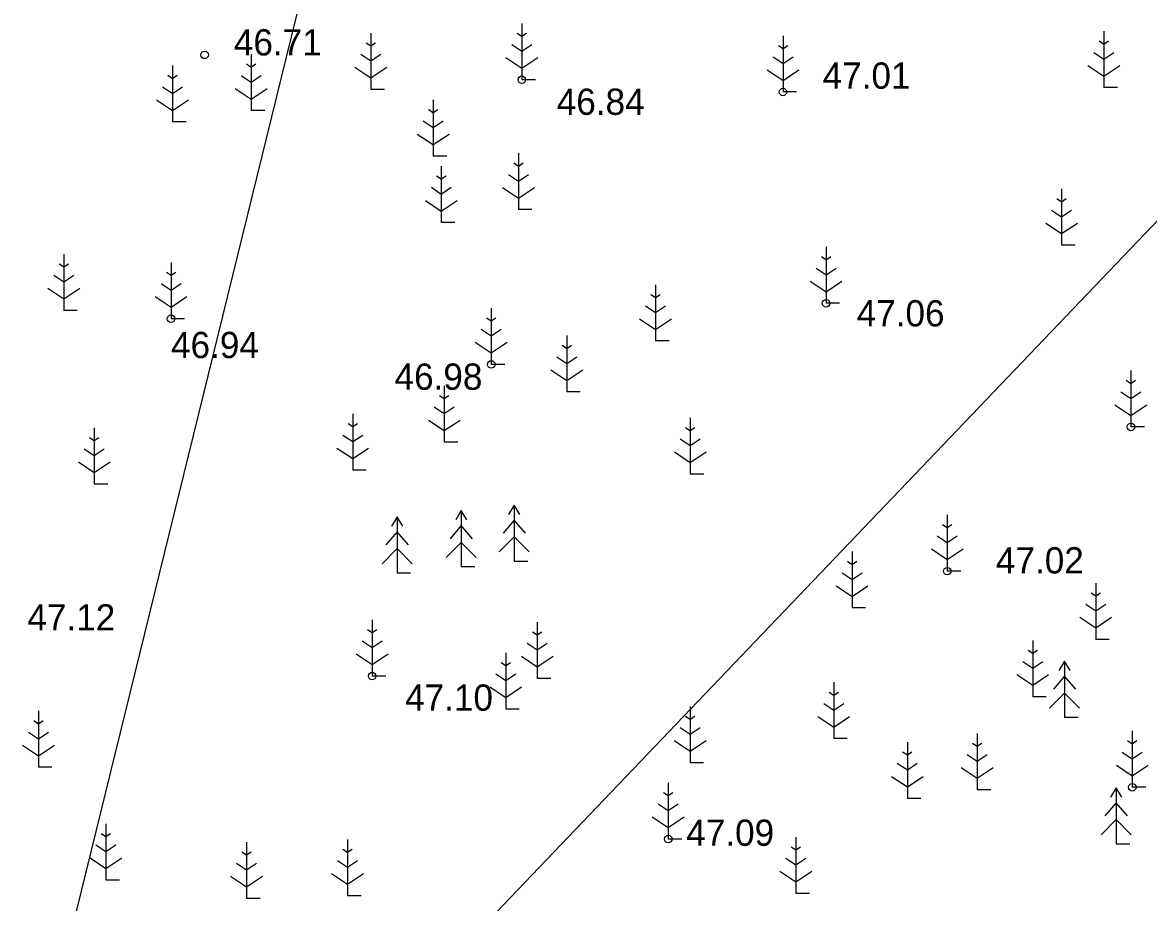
# Model space of a CAD drawing. Extents: x 642251 to 642439, y 6455905 to 6456043.
# Drawn here: x 642314.39 to 642344.4, y 6455977.75 to 6456001.19 of the extents above; entities that cross this region are included whole.
import ezdxf

# ---------------------------------------------------------------- set-up
doc = ezdxf.new("R2010")
doc.units = 0
for name, color, linetype in [('KORGUS', 7, 'Continuous'), ('MPOHULIIN', 7, 'Continuous'), ('PIIR', 7, 'Continuous'), ('PUU', 7, 'Continuous')]:
    doc.layers.add(name, color=color, linetype=linetype)

msp = doc.modelspace()

# ---------------------------------------------------------------- linework, layer by layer
at = {"layer": 'KORGUS'}
for centre in [(642319.248, 6456000.325), (642327.703, 6455999.664), (642334.664, 6455999.337), (642335.812, 6455993.71), (642318.353, 6455993.299), (642326.887, 6455992.081), (642343.937, 6455990.416), (642339.043, 6455986.575), (642323.715, 6455983.782), (642343.973, 6455980.819), (642331.605, 6455979.44)]:
    msp.add_circle(centre, 0.1, dxfattribs=at)
at = {"layer": 'MPOHULIIN'}
msp.add_line((642347.547, 6455998.946), (642323.205, 6455973.499), dxfattribs=at)
at = {"layer": 'PIIR'}
msp.add_line((642315.83, 6455977.51), (642323.51, 6456008.71), dxfattribs=at)
at = {"layer": 'PUU'}
for p, q in [((642327.703, 6456001.164), (642327.703, 6455999.664)), ((642343.216, 6456000.955), (642343.216, 6455999.455)), ((642323.679, 6456000.556), (642323.554, 6456000.638)), ((642323.679, 6456000.906), (642323.679, 6455999.406)), ((642323.803, 6456000.638), (642323.679, 6456000.556)), ((642327.703, 6456000.814), (642327.578, 6456000.897)), ((642327.827, 6456000.897), (642327.703, 6456000.814)), ((642334.664, 6456000.837), (642334.664, 6455999.337)), ((642343.216, 6456000.605), (642343.091, 6456000.688)), ((642343.34, 6456000.688), (642343.216, 6456000.605)), ((642320.49, 6456000.341), (642320.49, 6455998.841)), ((642323.679, 6456000.156), (642323.412, 6456000.333)), ((642323.945, 6456000.333), (642323.679, 6456000.156)), ((642327.703, 6456000.414), (642327.436, 6456000.592)), ((642327.969, 6456000.592), (642327.703, 6456000.414)), ((642334.664, 6456000.487), (642334.54, 6456000.57)), ((642334.789, 6456000.57), (642334.664, 6456000.487)), ((642343.216, 6456000.205), (642342.949, 6456000.383)), ((642343.482, 6456000.383), (642343.216, 6456000.205)), ((642318.393, 6456000.039), (642318.393, 6455998.539)), ((642320.49, 6455999.991), (642320.365, 6456000.074)), ((642320.614, 6456000.074), (642320.49, 6455999.991)), ((642327.278, 6456000.253), (642327.703, 6455999.97)), ((642327.703, 6455999.97), (642328.127, 6456000.253)), ((642334.664, 6456000.087), (642334.398, 6456000.265)), ((642334.931, 6456000.265), (642334.664, 6456000.087)), ((642342.791, 6456000.045), (642343.216, 6455999.762)), ((642343.216, 6455999.762), (642343.64, 6456000.045)), ((642318.393, 6455999.689), (642318.269, 6455999.772)), ((642318.518, 6455999.772), (642318.393, 6455999.689)), ((642320.49, 6455999.591), (642320.223, 6455999.769)), ((642320.756, 6455999.769), (642320.49, 6455999.591)), ((642323.254, 6455999.995), (642323.679, 6455999.712)), ((642323.679, 6455999.712), (642324.103, 6455999.995)), ((642334.24, 6455999.926), (642334.664, 6455999.644)), ((642334.664, 6455999.644), (642335.088, 6455999.926)), ((642318.393, 6455999.289), (642318.127, 6455999.467)), ((642318.66, 6455999.467), (642318.393, 6455999.289)), ((642320.065, 6455999.431), (642320.49, 6455999.148)), ((642320.49, 6455999.148), (642320.914, 6455999.431)), ((642328.063, 6455999.664), (642327.703, 6455999.664)), ((642343.576, 6455999.455), (642343.216, 6455999.455)), ((642317.969, 6455999.129), (642318.393, 6455998.846)), ((642318.393, 6455998.846), (642318.818, 6455999.129)), ((642324.039, 6455999.406), (642323.679, 6455999.406)), ((642325.34, 6455999.129), (642325.34, 6455997.629)), ((642335.024, 6455999.337), (642334.664, 6455999.337)), ((642320.85, 6455998.841), (642320.49, 6455998.841)), ((642325.34, 6455998.779), (642325.216, 6455998.862)), ((642325.465, 6455998.862), (642325.34, 6455998.779)), ((642318.753, 6455998.539), (642318.393, 6455998.539)), ((642325.34, 6455998.379), (642325.074, 6455998.557)), ((642325.607, 6455998.557), (642325.34, 6455998.379)), ((642324.916, 6455998.218), (642325.34, 6455997.935)), ((642325.34, 6455997.935), (642325.764, 6455998.218)), ((642325.7, 6455997.629), (642325.34, 6455997.629)), ((642327.613, 6455997.705), (642327.613, 6455996.205)), ((642325.557, 6455997.361), (642325.557, 6455995.861)), ((642327.613, 6455997.355), (642327.488, 6455997.438)), ((642327.737, 6455997.438), (642327.613, 6455997.355)), ((642325.557, 6455997.011), (642325.433, 6455997.094)), ((642325.682, 6455997.094), (642325.557, 6455997.011)), ((642327.613, 6455996.955), (642327.346, 6455997.133)), ((642327.879, 6455997.133), (642327.613, 6455996.955)), ((642325.557, 6455996.611), (642325.291, 6455996.789)), ((642325.824, 6455996.789), (642325.557, 6455996.611)), ((642327.188, 6455996.794), (642327.613, 6455996.512)), ((642327.613, 6455996.512), (642328.037, 6455996.794)), ((642342.089, 6455996.757), (642342.089, 6455995.257)), ((642325.133, 6455996.45), (642325.557, 6455996.167)), ((642325.557, 6455996.167), (642325.981, 6455996.45)), ((642342.089, 6455996.407), (642341.965, 6455996.49)), ((642342.214, 6455996.49), (642342.089, 6455996.407)), ((642327.973, 6455996.205), (642327.613, 6455996.205)), ((642342.089, 6455996.007), (642341.823, 6455996.185)), ((642342.356, 6455996.185), (642342.089, 6455996.007)), ((642325.917, 6455995.861), (642325.557, 6455995.861)), ((642341.665, 6455995.847), (642342.089, 6455995.564)), ((642342.089, 6455995.564), (642342.514, 6455995.847)), ((642335.812, 6455995.21), (642335.812, 6455993.71)), ((642342.449, 6455995.257), (642342.089, 6455995.257)), ((642315.495, 6455995.018), (642315.495, 6455993.518)), ((642335.812, 6455994.86), (642335.687, 6455994.943)), ((642335.936, 6455994.943), (642335.812, 6455994.86)), ((642315.495, 6455994.668), (642315.37, 6455994.751)), ((642315.619, 6455994.751), (642315.495, 6455994.668)), ((642318.353, 6455994.799), (642318.353, 6455993.299)), ((642335.812, 6455994.46), (642335.545, 6455994.638)), ((642336.078, 6455994.638), (642335.812, 6455994.46)), ((642315.495, 6455994.268), (642315.228, 6455994.446)), ((642315.761, 6455994.446), (642315.495, 6455994.268)), ((642318.353, 6455994.449), (642318.229, 6455994.532)), ((642318.478, 6455994.532), (642318.353, 6455994.449)), ((642315.07, 6455994.108), (642315.495, 6455993.825)), ((642315.495, 6455993.825), (642315.919, 6455994.108)), ((642318.353, 6455994.049), (642318.087, 6455994.227)), ((642318.62, 6455994.227), (642318.353, 6455994.049)), ((642331.266, 6455994.205), (642331.266, 6455992.705)), ((642335.387, 6455994.3), (642335.812, 6455994.017)), ((642335.812, 6455994.017), (642336.236, 6455994.3)), ((642317.929, 6455993.889), (642318.353, 6455993.606)), ((642318.353, 6455993.606), (642318.778, 6455993.889)), ((642331.266, 6455993.855), (642331.141, 6455993.938)), ((642331.39, 6455993.938), (642331.266, 6455993.855)), ((642336.172, 6455993.71), (642335.812, 6455993.71)), ((642315.855, 6455993.518), (642315.495, 6455993.518)), ((642326.887, 6455993.581), (642326.887, 6455992.081)), ((642331.266, 6455993.455), (642330.999, 6455993.633)), ((642331.532, 6455993.633), (642331.266, 6455993.455)), ((642318.713, 6455993.299), (642318.353, 6455993.299)), ((642326.887, 6455993.231), (642326.762, 6455993.314)), ((642327.011, 6455993.314), (642326.887, 6455993.231)), ((642330.842, 6455993.294), (642331.266, 6455993.011)), ((642331.266, 6455993.011), (642331.69, 6455993.294)), ((642326.887, 6455992.831), (642326.62, 6455993.009)), ((642327.153, 6455993.009), (642326.887, 6455992.831)), ((642328.902, 6455992.849), (642328.902, 6455991.349)), ((642326.463, 6455992.671), (642326.887, 6455992.388)), ((642326.887, 6455992.388), (642327.311, 6455992.671)), ((642328.902, 6455992.499), (642328.778, 6455992.582)), ((642329.026, 6455992.582), (642328.902, 6455992.499)), ((642331.626, 6455992.705), (642331.266, 6455992.705)), ((642328.902, 6455992.099), (642328.635, 6455992.277)), ((642329.169, 6455992.277), (642328.902, 6455992.099)), ((642327.247, 6455992.081), (642326.887, 6455992.081)), ((642328.478, 6455991.938), (642328.902, 6455991.655)), ((642328.902, 6455991.655), (642329.326, 6455991.938)), ((642343.937, 6455991.916), (642343.937, 6455990.416)), ((642343.937, 6455991.566), (642343.812, 6455991.649)), ((642344.061, 6455991.649), (642343.937, 6455991.566)), ((642325.637, 6455991.511), (642325.637, 6455990.011)), ((642329.262, 6455991.349), (642328.902, 6455991.349)), ((642343.937, 6455991.166), (642343.67, 6455991.344)), ((642344.203, 6455991.344), (642343.937, 6455991.166)), ((642325.637, 6455991.161), (642325.513, 6455991.244)), ((642325.761, 6455991.244), (642325.637, 6455991.161)), ((642343.512, 6455991.006), (642343.937, 6455990.723)), ((642343.937, 6455990.723), (642344.361, 6455991.006)), ((642323.195, 6455990.765), (642323.195, 6455989.265)), ((642325.637, 6455990.761), (642325.37, 6455990.939)), ((642325.904, 6455990.939), (642325.637, 6455990.761)), ((642323.195, 6455990.415), (642323.07, 6455990.498)), ((642323.319, 6455990.498), (642323.195, 6455990.415)), ((642325.213, 6455990.6), (642325.637, 6455990.317)), ((642325.637, 6455990.317), (642326.061, 6455990.6)), ((642332.192, 6455990.66), (642332.192, 6455989.16)), ((642344.297, 6455990.416), (642343.937, 6455990.416)), ((642316.308, 6455990.046), (642316.184, 6455990.129)), ((642316.308, 6455990.396), (642316.308, 6455988.896)), ((642316.433, 6455990.129), (642316.308, 6455990.046)), ((642323.195, 6455990.015), (642322.928, 6455990.192)), ((642323.461, 6455990.192), (642323.195, 6455990.015)), ((642332.192, 6455990.31), (642332.068, 6455990.393)), ((642332.317, 6455990.393), (642332.192, 6455990.31)), ((642316.308, 6455989.646), (642316.042, 6455989.824)), ((642316.575, 6455989.824), (642316.308, 6455989.646)), ((642322.77, 6455989.854), (642323.195, 6455989.571)), ((642323.195, 6455989.571), (642323.619, 6455989.854)), ((642325.997, 6455990.011), (642325.637, 6455990.011)), ((642332.192, 6455989.91), (642331.926, 6455990.088)), ((642332.459, 6455990.088), (642332.192, 6455989.91)), ((642331.768, 6455989.749), (642332.192, 6455989.467)), ((642332.192, 6455989.467), (642332.616, 6455989.749)), ((642315.884, 6455989.486), (642316.308, 6455989.203)), ((642316.308, 6455989.203), (642316.733, 6455989.486)), ((642323.555, 6455989.265), (642323.195, 6455989.265)), ((642332.552, 6455989.16), (642332.192, 6455989.16)), ((642316.668, 6455988.896), (642316.308, 6455988.896)), ((642327.502, 6455988.336), (642327.352, 6455988.086)), ((642327.652, 6455988.086), (642327.502, 6455988.336)), ((642327.502, 6455988.336), (642327.502, 6455986.836)), ((642324.378, 6455988.024), (642324.228, 6455987.774)), ((642324.528, 6455987.774), (642324.378, 6455988.024)), ((642324.378, 6455988.024), (642324.378, 6455986.524)), ((642326.09, 6455988.19), (642325.94, 6455987.94)), ((642326.24, 6455987.94), (642326.09, 6455988.19)), ((642326.09, 6455988.19), (642326.09, 6455986.69)), ((642339.043, 6455988.075), (642339.043, 6455986.575)), ((642326.09, 6455987.79), (642325.79, 6455987.44)), ((642326.39, 6455987.44), (642326.09, 6455987.79)), ((642327.502, 6455987.936), (642327.202, 6455987.586)), ((642327.802, 6455987.586), (642327.502, 6455987.936)), ((642339.043, 6455987.725), (642338.918, 6455987.808)), ((642339.167, 6455987.808), (642339.043, 6455987.725)), ((642324.378, 6455987.624), (642324.078, 6455987.274)), ((642324.678, 6455987.274), (642324.378, 6455987.624)), ((642327.502, 6455987.486), (642327.102, 6455987.086)), ((642327.902, 6455987.086), (642327.502, 6455987.486)), ((642339.043, 6455987.325), (642338.776, 6455987.503)), ((642339.309, 6455987.503), (642339.043, 6455987.325)), ((642324.378, 6455987.174), (642323.978, 6455986.774)), ((642324.778, 6455986.774), (642324.378, 6455987.174)), ((642326.09, 6455987.34), (642325.69, 6455986.94)), ((642326.49, 6455986.94), (642326.09, 6455987.34)), ((642338.618, 6455987.165), (642339.043, 6455986.882)), ((642339.043, 6455986.882), (642339.467, 6455987.165)), ((642327.862, 6455986.836), (642327.502, 6455986.836)), ((642336.504, 6455986.745), (642336.379, 6455986.828)), ((642336.504, 6455987.095), (642336.504, 6455985.595)), ((642336.628, 6455986.828), (642336.504, 6455986.745)), ((642324.738, 6455986.524), (642324.378, 6455986.524)), ((642326.45, 6455986.69), (642326.09, 6455986.69)), ((642336.504, 6455986.345), (642336.237, 6455986.523)), ((642336.77, 6455986.523), (642336.504, 6455986.345)), ((642339.403, 6455986.575), (642339.043, 6455986.575)), ((642342.998, 6455986.255), (642342.998, 6455984.755)), ((642336.079, 6455986.184), (642336.504, 6455985.902)), ((642336.504, 6455985.902), (642336.928, 6455986.184)), ((642342.998, 6455985.905), (642342.874, 6455985.988)), ((642343.123, 6455985.988), (642342.998, 6455985.905)), ((642342.998, 6455985.505), (642342.732, 6455985.683)), ((642343.265, 6455985.683), (642342.998, 6455985.505)), ((642336.864, 6455985.595), (642336.504, 6455985.595)), ((642342.574, 6455985.345), (642342.998, 6455985.062)), ((642342.998, 6455985.062), (642343.423, 6455985.345)), ((642323.715, 6455984.932), (642323.59, 6455985.015)), ((642323.715, 6455985.282), (642323.715, 6455983.782)), ((642323.839, 6455985.015), (642323.715, 6455984.932)), ((642328.114, 6455985.22), (642328.114, 6455983.72)), ((642323.715, 6455984.532), (642323.448, 6455984.709)), ((642323.981, 6455984.709), (642323.715, 6455984.532)), ((642328.114, 6455984.87), (642327.989, 6455984.953)), ((642328.238, 6455984.953), (642328.114, 6455984.87)), ((642341.32, 6455984.731), (642341.32, 6455983.231)), ((642343.358, 6455984.755), (642342.998, 6455984.755)), ((642328.114, 6455984.47), (642327.847, 6455984.648)), ((642328.38, 6455984.648), (642328.114, 6455984.47)), ((642341.32, 6455984.381), (642341.196, 6455984.464)), ((642341.444, 6455984.464), (642341.32, 6455984.381)), ((642323.29, 6455984.371), (642323.715, 6455984.088)), ((642323.715, 6455984.088), (642324.139, 6455984.371)), ((642327.274, 6455984.051), (642327.149, 6455984.134)), ((642327.274, 6455984.401), (642327.274, 6455982.901)), ((642327.398, 6455984.134), (642327.274, 6455984.051)), ((642327.69, 6455984.309), (642328.114, 6455984.026)), ((642328.114, 6455984.026), (642328.538, 6455984.309)), ((642341.32, 6455983.981), (642341.053, 6455984.159)), ((642341.587, 6455984.159), (642341.32, 6455983.981)), ((642342.17, 6455984.178), (642342.02, 6455983.928)), ((642342.32, 6455983.928), (642342.17, 6455984.178)), ((642342.17, 6455984.178), (642342.17, 6455982.678)), ((642327.274, 6455983.651), (642327.007, 6455983.829)), ((642327.54, 6455983.829), (642327.274, 6455983.651)), ((642340.896, 6455983.82), (642341.32, 6455983.537)), ((642341.32, 6455983.537), (642341.744, 6455983.82)), ((642324.075, 6455983.782), (642323.715, 6455983.782)), ((642328.474, 6455983.72), (642328.114, 6455983.72)), ((642336.015, 6455983.614), (642336.015, 6455982.114)), ((642342.17, 6455983.778), (642341.87, 6455983.428)), ((642342.47, 6455983.428), (642342.17, 6455983.778)), ((642326.849, 6455983.491), (642327.274, 6455983.208)), ((642327.274, 6455983.208), (642327.698, 6455983.491)), ((642336.015, 6455983.264), (642335.89, 6455983.347)), ((642336.139, 6455983.347), (642336.015, 6455983.264)), ((642341.68, 6455983.231), (642341.32, 6455983.231)), ((642342.17, 6455983.328), (642341.77, 6455982.928)), ((642342.57, 6455982.928), (642342.17, 6455983.328)), ((642332.188, 6455982.972), (642332.188, 6455981.472)), ((642336.015, 6455982.864), (642335.748, 6455983.041)), ((642336.281, 6455983.041), (642336.015, 6455982.864)), ((642314.819, 6455982.853), (642314.819, 6455981.353)), ((642327.634, 6455982.901), (642327.274, 6455982.901)), ((642332.188, 6455982.622), (642332.064, 6455982.705)), ((642332.313, 6455982.705), (642332.188, 6455982.622)), ((642335.59, 6455982.703), (642336.015, 6455982.42)), ((642336.015, 6455982.42), (642336.439, 6455982.703)), ((642342.53, 6455982.678), (642342.17, 6455982.678)), ((642314.819, 6455982.503), (642314.695, 6455982.586)), ((642314.944, 6455982.586), (642314.819, 6455982.503)), ((642332.188, 6455982.222), (642331.922, 6455982.399)), ((642332.455, 6455982.399), (642332.188, 6455982.222)), ((642343.973, 6455982.319), (642343.973, 6455980.819)), ((642314.819, 6455982.103), (642314.553, 6455982.28)), ((642315.086, 6455982.28), (642314.819, 6455982.103)), ((642331.764, 6455982.061), (642332.188, 6455981.778)), ((642332.188, 6455981.778), (642332.613, 6455982.061)), ((642336.375, 6455982.114), (642336.015, 6455982.114)), ((642337.978, 6455982.02), (642337.978, 6455980.52)), ((642339.839, 6455982.251), (642339.839, 6455980.751)), ((642343.973, 6455981.969), (642343.849, 6455982.052)), ((642344.098, 6455982.052), (642343.973, 6455981.969)), ((642314.395, 6455981.942), (642314.819, 6455981.659)), ((642314.819, 6455981.659), (642315.243, 6455981.942)), ((642337.978, 6455981.67), (642337.853, 6455981.753)), ((642338.102, 6455981.753), (642337.978, 6455981.67)), ((642339.839, 6455981.901), (642339.715, 6455981.984)), ((642339.964, 6455981.984), (642339.839, 6455981.901)), ((642343.973, 6455981.569), (642343.707, 6455981.747)), ((642344.24, 6455981.747), (642343.973, 6455981.569)), ((642332.548, 6455981.472), (642332.188, 6455981.472)), ((642337.978, 6455981.27), (642337.711, 6455981.448)), ((642338.244, 6455981.448), (642337.978, 6455981.27)), ((642339.839, 6455981.501), (642339.573, 6455981.679)), ((642340.106, 6455981.679), (642339.839, 6455981.501)), ((642343.549, 6455981.408), (642343.973, 6455981.126)), ((642343.973, 6455981.126), (642344.398, 6455981.408)), ((642315.179, 6455981.353), (642314.819, 6455981.353)), ((642337.554, 6455981.109), (642337.978, 6455980.826)), ((642337.978, 6455980.826), (642338.402, 6455981.109)), ((642339.415, 6455981.341), (642339.839, 6455981.058)), ((642339.839, 6455981.058), (642340.263, 6455981.341)), ((642331.605, 6455980.94), (642331.605, 6455979.44)), ((642343.546, 6455980.806), (642343.396, 6455980.556)), ((642343.696, 6455980.556), (642343.546, 6455980.806)), ((642343.546, 6455980.806), (642343.546, 6455979.306)), ((642344.333, 6455980.819), (642343.973, 6455980.819)), ((642331.605, 6455980.59), (642331.481, 6455980.673)), ((642331.729, 6455980.673), (642331.605, 6455980.59)), ((642338.338, 6455980.52), (642337.978, 6455980.52)), ((642340.199, 6455980.751), (642339.839, 6455980.751)), ((642331.605, 6455980.19), (642331.338, 6455980.367)), ((642331.872, 6455980.367), (642331.605, 6455980.19)), ((642343.546, 6455980.406), (642343.246, 6455980.056)), ((642343.846, 6455980.056), (642343.546, 6455980.406)), ((642331.181, 6455980.029), (642331.605, 6455979.746)), ((642331.605, 6455979.746), (642332.029, 6455980.029)), ((642343.546, 6455979.956), (642343.146, 6455979.556)), ((642343.946, 6455979.556), (642343.546, 6455979.956)), ((642316.619, 6455979.847), (642316.619, 6455978.347)), ((642316.619, 6455979.497), (642316.494, 6455979.58)), ((642316.743, 6455979.58), (642316.619, 6455979.497)), ((642320.367, 6455979.358), (642320.367, 6455977.858)), ((642323.057, 6455979.43), (642323.057, 6455977.93)), ((642331.965, 6455979.44), (642331.605, 6455979.44)), ((642335.006, 6455979.493), (642335.006, 6455977.993)), ((642343.906, 6455979.306), (642343.546, 6455979.306)), ((642316.619, 6455979.097), (642316.352, 6455979.275)), ((642316.885, 6455979.275), (642316.619, 6455979.097)), ((642320.367, 6455979.008), (642320.242, 6455979.091)), ((642320.491, 6455979.091), (642320.367, 6455979.008)), ((642323.057, 6455979.08), (642322.933, 6455979.163)), ((642323.181, 6455979.163), (642323.057, 6455979.08)), ((642335.006, 6455979.143), (642334.881, 6455979.226)), ((642335.13, 6455979.226), (642335.006, 6455979.143)), ((642316.194, 6455978.936), (642316.619, 6455978.654)), ((642316.619, 6455978.654), (642317.043, 6455978.936)), ((642320.367, 6455978.608), (642320.1, 6455978.786)), ((642320.633, 6455978.786), (642320.367, 6455978.608)), ((642323.057, 6455978.68), (642322.79, 6455978.857)), ((642323.324, 6455978.857), (642323.057, 6455978.68)), ((642335.006, 6455978.743), (642334.739, 6455978.921)), ((642335.272, 6455978.921), (642335.006, 6455978.743)), ((642319.942, 6455978.448), (642320.367, 6455978.165)), ((642320.367, 6455978.165), (642320.791, 6455978.448)), ((642322.633, 6455978.519), (642323.057, 6455978.236)), ((642323.057, 6455978.236), (642323.481, 6455978.519)), ((642334.581, 6455978.583), (642335.006, 6455978.3)), ((642335.006, 6455978.3), (642335.43, 6455978.583)), ((642316.979, 6455978.347), (642316.619, 6455978.347)), ((642320.727, 6455977.858), (642320.367, 6455977.858)), ((642323.417, 6455977.93), (642323.057, 6455977.93)), ((642335.366, 6455977.993), (642335.006, 6455977.993))]:
    msp.add_line(p, q, dxfattribs=at)

# ---------------------------------------------------------------- texts
at = {"layer": 'KORGUS'}
for s, p in [('46.71', (642320.028, 6456000.31)), ('47.01', (642335.72, 6455999.424)), ('46.84', (642328.633, 6455998.728)), ('47.06', (642336.627, 6455993.093)), ('46.94', (642318.353, 6455992.249)), ('46.98', (642324.31, 6455991.406)), ('47.02', (642340.339, 6455986.513)), ('47.12', (642314.524, 6455984.995)), ('47.10', (642324.591, 6455982.857)), ('47.09', (642332.086, 6455979.259))]:
    msp.add_text(s, height=0.7, dxfattribs=at).set_placement(p)

doc.saveas('drawing.dxf')
